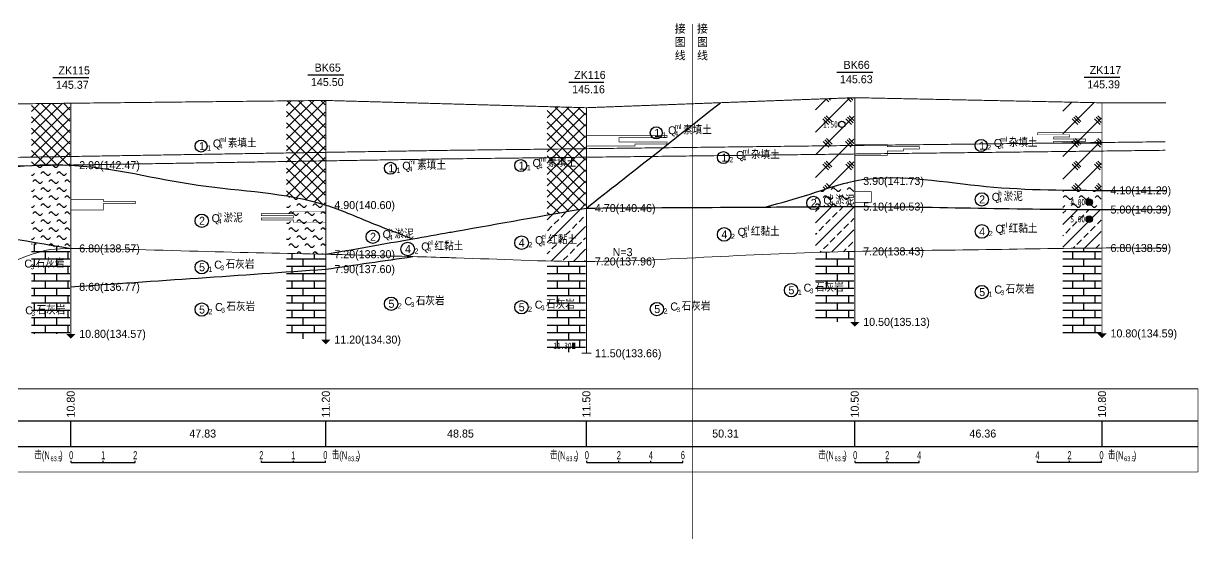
# Model space of a CAD drawing. Header units: inches. Extents: x -205 to 12199, y -11610 to -150.
# Drawn here: x 1074.7 to 1441.8, y -6856.1 to -6695 of the extents above; entities that cross this region are included whole.
import ezdxf
from ezdxf.enums import TextEntityAlignment as Align

# ---------------------------------------------------------------- set-up
doc = ezdxf.new("R2010")
doc.units = ezdxf.units.IN
doc.header["$MEASUREMENT"] = 0
doc.linetypes.add('ACAD_ISO03W100', pattern=[30, 12, -18])
doc.linetypes.add('ACAD_ISO05W100', pattern=[34, 24, -3, 0.5, -3, 0.5, -3])
for name, color, linetype in [('GiCAD_PouMian', 7, 'Continuous'), ('GICAD_QUYANG', 7, 'Continuous'), ('地质-原位曲线', 7, 'Continuous'), ('地质-图框', 7, 'Continuous'), ('地质-地层符号', 3, 'Continuous'), ('地质-地层线', 7, 'Continuous'), ('地质-地面线', 7, 'Continuous'), ('地质-填充花纹', 4, 'Continuous'), ('地质-文字', 7, 'Continuous'), ('地质-标注栏', 7, 'Continuous'), ('地质-标贯', 7, 'Continuous'), ('地质-钻孔', 7, 'Continuous'), ('管底', 7, 'Continuous'), ('红线', 1, 'ACAD_ISO05W100')]:
    doc.layers.add(name, color=color, linetype=linetype)
doc.styles.add('LZ_PMT_LINE', font='', dxfattribs={"height": 2})
doc.styles.get("Standard").update_dxf_attribs({"font": ''})
doc.styles.add('地层编号', font='Comfont.shx', dxfattribs={"width": 0.7, "height": 2.5, "bigfont": 'Hztxt12a.shx'})
doc.styles.add('层底标注', font='Comfont.shx', dxfattribs={"width": 0.7, "height": 2.5, "bigfont": 'Hztxt12a.shx'})
doc.styles.add('岩土名称', font='Comfont.shx', dxfattribs={"width": 0.7, "height": 2.5, "bigfont": 'Hztxt12a.shx'})
doc.styles.add('时代', font='Comfont.shx', dxfattribs={"width": 0.7, "height": 2.5, "bigfont": 'Hztxt12a.shx'})
doc.styles.add('标注栏数据', font='Comfont.shx', dxfattribs={"width": 0.7, "height": 2.5, "bigfont": 'Hztxt12a.shx'})
doc.styles.add('标贯动探', font='Comfont.shx', dxfattribs={"width": 0.7, "height": 2.5, "bigfont": 'Hztxt12a.shx'})
doc.styles.add('钻孔标注', font='Comfont.shx', dxfattribs={"width": 0.7, "height": 2.5, "bigfont": 'Hztxt12a.shx'})
doc.styles.get('LZ_PMT_LINE').set_extended_font_data('SimSun')
doc.styles.get('Standard').set_extended_font_data('SimSun')
doc.linetypes.add('bzhjcx', pattern='A,0.001,[2,XX1.shx,S=1,R=0,X=1,Y=0],-2', length=2.001)
doc.linetypes.add('swx', pattern='A,7,-1.5,["●",LZ_PMT_LINE,S=0.05,R=0,X=0,Y=0],-1.5', length=10)
pattern_1 = [(45, (-21563.4016, -6901.8557), (-1.76776695, 1.76776695), []), (135, (-21563.4016, -6901.8557), (-1.76776695, -1.76776695), [])]
pattern_2 = [(45, (-21564.9016, -6901.8557), (-2.50000007, 2.50000007), [0.707107, -2.828427]), (0, (-21564.4016, -6901.3557), (2.5, 2.5), [0.5, -4.5]), (315, (-21563.9016, -6901.3557), (4.9999895, -1.06e-05), [1.414214, -2.12132]), (0, (-21562.9016, -6902.3557), (2.5, 2.5), [0.5, -4.5]), (45, (-21562.4016, -6902.3557), (-2.50000007, 2.50000007), [0.707107, -2.828427])]
pattern_3 = [(0, (-21563.4016, -6901.8557), (0, 2.3), []), (90, (-21563.4016, -6901.8557), (-3.5, 2.3), [2.3, -2.3])]
pattern_4 = [(0, (-21711.4535, -6901.8557), (0, 2.3), []), (90, (-21711.4535, -6901.8557), (-3.5, 2.3), [2.3, -2.3])]
pattern_5 = [(45, (-21711.4535, -6901.8557), (-3.5355339, 3.5355339), []), (45, (-21707.918, -6901.8557), (-3.5355339, 3.5355339), [2, -1])]
pattern_6 = [(45, (-21711.4535, -6901.8557), (-3.5355339, 3.5355339), []), (135, (-21710.204, -6902.356), (-7.071068, -7.071068), [2.5, -7.5]), (135, (-21710.704, -6902.856), (-7.071068, -7.071068), [2.5, -7.5]), (135, (-21711.204, -6903.356), (-7.071068, -7.071068), [2.5, -7.5]), (135, (-21703.204, -6902.356), (-7.071068, -7.071068), [2.5, -7.5]), (135, (-21703.704, -6902.856), (-7.071068, -7.071068), [2.5, -7.5]), (135, (-21704.204, -6903.356), (-7.071068, -7.071068), [2.5, -7.5])]
pattern_7 = [(45, (-21712.9535, -6901.8557), (-2.50000007, 2.50000007), [0.707107, -2.828427]), (0, (-21712.4535, -6901.3557), (2.5, 2.5), [0.5, -4.5]), (315, (-21711.9535, -6901.3557), (4.9999895, -1.06e-05), [1.414214, -2.12132]), (0, (-21710.9535, -6902.3557), (2.5, 2.5), [0.5, -4.5]), (45, (-21710.4535, -6902.3557), (-2.50000007, 2.50000007), [0.707107, -2.828427])]

# ---------------------------------------------------------------- blocks, each defined once
blk = doc.blocks.new('gkqy_yan.dwg不标', base_point=(0, -1))
at = {"color": 7}
blk.add_solid([(-0.5, -2), (-0.5, 0), (0.5, -2), (0.5, 0)], dxfattribs=at)
blk = doc.blocks.new('gkqy_rao.dwg不标')
at = {"layer": 'GICAD_QUYANG', "color": 7}
blk.add_circle((0, 0), 1, dxfattribs=at)
blk = doc.blocks.new('gkqy_yuan.dwg不标')
at = {"layer": 'GiCAD_PouMian'}
h = blk.add_hatch(color=7, dxfattribs=at)
edge = h.paths.add_edge_path()
edge.add_arc((0, 0), 1, 0, 360)
at = {"layer": 'GICAD_QUYANG', "color": 7}
blk.add_circle((0, 0), 1, dxfattribs=at)

msp = doc.modelspace()

# ---------------------------------------------------------------- hatches: boundary and pattern name
at = {"layer": '地质-填充花纹', "linetype": 'Continuous'}
h = msp.add_hatch(dxfattribs=at)
h.set_pattern_fill('GKZTT', scale=0.5, style=0, pattern_type=2)
h.set_pattern_definition(pattern_6)
h.paths.add_polyline_path([(1334.1716, -6744.24171), (1325.20251, -6746.70693), (1322.1716, -6747.69086), (1322.1716, -6718.63076), (1334.1716, -6718.18233)])
h = msp.add_hatch(dxfattribs=at)
h.set_pattern_fill('GKSTT', scale=0.5, style=0, pattern_type=2)
h.set_pattern_definition(pattern_1)
h.paths.add_polyline_path([(1089.18824, -6739.23774), (1080.3643, -6739.16759), (1077.18824, -6739.32532), (1077.18824, -6720.05325), (1089.18824, -6719.90939)])
h = msp.add_hatch(dxfattribs=at)
h.set_pattern_fill('GKSTT', scale=0.5, style=0, pattern_type=2)
h.set_pattern_definition(pattern_1)
h.paths.add_polyline_path([(1168.90236, -6751.63677), (1163.94445, -6750.25661), (1159.05422, -6749.21751), (1156.90236, -6748.86259), (1156.90236, -6719.17288), (1168.90236, -6719.04241)])
h = msp.add_hatch(dxfattribs=at)
h.set_pattern_fill('GKSTT', scale=0.5, style=0, pattern_type=2)
h.set_pattern_definition([(45, (-21711.4535, -6901.8557), (-1.76776695, 1.76776695), []), (135, (-21711.4535, -6901.8557), (-1.76776695, -1.76776695), [])])
h.paths.add_polyline_path([(1250.323, -6721.29938), (1250.323, -6752.68388), (1244.3278, -6753.74419), (1239.40422, -6754.61497), (1238.323, -6754.8062), (1238.323, -6720.96531)])
h = msp.add_hatch(dxfattribs=at)
h.set_pattern_fill('GKZTT', scale=0.5, style=0, pattern_type=2)
h.set_pattern_definition(pattern_6)
h.paths.add_polyline_path([(1411.44067, -6719.76785), (1411.44067, -6747.10534), (1403.01029, -6747.07089), (1399.44067, -6747.02548), (1399.44067, -6719.51936)])
h = msp.add_hatch(dxfattribs=at)
h.set_pattern_fill('GKYN', scale=0.5, style=0, pattern_type=2)
h.set_pattern_definition(pattern_2)
h.paths.add_polyline_path([(1089.18824, -6739.23774), (1089.18824, -6765.21262), (1080.0541, -6764.2223), (1077.18824, -6763.81985), (1077.18824, -6739.32532), (1080.3643, -6739.16759)])
h = msp.add_hatch(dxfattribs=at)
h.set_pattern_fill('GKYN', scale=0.5, style=0, pattern_type=2)
h.set_pattern_definition(pattern_7)
h.paths.add_polyline_path([(1334.1716, -6752.17346), (1326.47156, -6752.18794), (1322.1716, -6752.21207), (1322.1716, -6747.69086), (1325.20251, -6746.70693), (1334.1716, -6744.24171)])
h = msp.add_hatch(dxfattribs=at)
h.set_pattern_fill('GKYN', scale=0.5, style=0, pattern_type=2)
h.set_pattern_definition(pattern_7)
h.paths.add_polyline_path([(1403.01029, -6747.07089), (1411.44067, -6747.10534), (1411.44067, -6753.10506), (1403.05306, -6753.0613), (1399.44067, -6753.02733), (1399.44067, -6747.02548)])
h = msp.add_hatch(dxfattribs=at)
h.set_pattern_fill('GKYN', scale=0.5, style=0, pattern_type=2)
h.set_pattern_definition(pattern_2)
h.paths.add_polyline_path([(1159.05422, -6749.21751), (1163.94445, -6750.25661), (1168.90236, -6751.63677), (1168.90236, -6767.03197), (1159.2886, -6766.73512), (1156.90236, -6766.66633), (1156.90236, -6748.86259)])
h = msp.add_hatch(dxfattribs=at)
h.set_pattern_fill('GKFZNT', scale=0.5, style=0, pattern_type=2)
h.set_pattern_definition(pattern_5)
h.paths.add_polyline_path([(1250.323, -6769.30506), (1244.84434, -6769.27722), (1239.84509, -6769.19193), (1238.323, -6769.15269), (1238.323, -6754.8062), (1239.40422, -6754.61497), (1244.3278, -6753.74419), (1250.323, -6752.68388)])
h = msp.add_hatch(dxfattribs=at)
h.set_pattern_fill('GKFZNT', scale=0.5, style=0, pattern_type=2)
h.set_pattern_definition(pattern_5)
h.paths.add_polyline_path([(1334.1716, -6766.1792), (1327.46881, -6766.3458), (1322.47102, -6766.49427), (1322.1716, -6766.5043), (1322.1716, -6752.21207), (1326.47156, -6752.18794), (1334.1716, -6752.17346)])
h = msp.add_hatch(dxfattribs=at)
h.set_pattern_fill('GKFZNT', scale=0.5, style=0, pattern_type=2)
h.set_pattern_definition(pattern_5)
h.paths.add_polyline_path([(1403.05306, -6753.0613), (1411.44067, -6753.10506), (1411.44067, -6765.10818), (1403.0524, -6765.16903), (1399.44067, -6765.21426), (1399.44067, -6753.02733)])
h = msp.add_hatch(dxfattribs=at)
h.set_pattern_fill('GKSHY', scale=0.5, style=0, pattern_type=2)
h.set_pattern_definition(pattern_3)
h.paths.add_polyline_path([(1080.0541, -6764.2223), (1089.18824, -6765.21262), (1089.18824, -6777.23973), (1077.18824, -6777.23973), (1077.18824, -6763.81985)])
h = msp.add_hatch(dxfattribs=at)
h.set_pattern_fill('GKSHY', scale=0.5, style=0, pattern_type=2)
h.set_pattern_definition(pattern_3)
h.paths.add_polyline_path([(1159.2886, -6766.73512), (1168.90236, -6767.03197), (1168.90236, -6771.72371), (1159.22328, -6772.39559), (1156.90236, -6772.5567), (1156.90236, -6766.66633)])
h = msp.add_hatch(dxfattribs=at)
h.set_pattern_fill('GKSHY', scale=0.5, style=0, pattern_type=2)
h.set_pattern_definition(pattern_4)
h.paths.add_polyline_path([(1334.1716, -6788.17299), (1322.1716, -6788.17299), (1322.1716, -6766.5043), (1322.47102, -6766.49427), (1327.46881, -6766.3458), (1334.1716, -6766.1792)])
h = msp.add_hatch(dxfattribs=at)
h.set_pattern_fill('GKSHY', scale=0.5, style=0, pattern_type=2)
h.set_pattern_definition(pattern_4)
h.paths.add_polyline_path([(1411.44067, -6791.76973), (1406.53539, -6791.70508), (1401.38094, -6791.60153), (1399.44067, -6791.5501), (1399.44067, -6765.21426), (1403.0524, -6765.16903), (1411.44067, -6765.10818)])
h = msp.add_hatch(dxfattribs=at)
h.set_pattern_fill('GKSHY', scale=0.5, style=0, pattern_type=2)
h.set_pattern_definition(pattern_4)
h.paths.add_polyline_path([(1239.84509, -6769.19193), (1244.84434, -6769.27722), (1250.323, -6769.30506), (1250.323, -6797.95802), (1245.48564, -6797.66815), (1240.39825, -6797.36421), (1238.323, -6797.24095), (1238.323, -6769.15269)])
h = msp.add_hatch(dxfattribs=at)
h.set_pattern_fill('GKSHY', scale=0.5, style=0, pattern_type=2)
h.set_pattern_definition(pattern_3)
h.paths.add_polyline_path([(1168.90236, -6793.69738), (1163.84073, -6793.5158), (1158.52855, -6793.33984), (1156.90236, -6793.29013), (1156.90236, -6772.5567), (1159.22328, -6772.39559), (1168.90236, -6771.72371)])
h = msp.add_hatch(dxfattribs=at)
h.set_pattern_fill('GKSHY', scale=0.5, style=0, pattern_type=2)
h.set_pattern_definition(pattern_3)
h.paths.add_polyline_path([(1089.18824, -6791.90639), (1077.18824, -6791.90639), (1077.18824, -6777.23973), (1089.18824, -6777.23973)])

# ---------------------------------------------------------------- linework, layer by layer
at = {"layer": '地质-原位曲线', "color": 7, "linetype": 'Continuous'}
for p, q in [((1089.5886, -6832.03969), (1089.5886, -6831.53969)), ((1089.5886, -6832.03969), (1109.5886, -6832.03969)), ((1099.5886, -6832.03969), (1099.5886, -6831.53969)), ((1109.5886, -6832.03969), (1109.5886, -6831.53969)), ((1149.00266, -6832.03969), (1149.00266, -6831.53969)), ((1169.00266, -6832.03969), (1149.00266, -6832.03969)), ((1159.00266, -6832.03969), (1159.00266, -6831.53969)), ((1169.00266, -6832.03969), (1169.00266, -6831.53969)), ((1250.72225, -6832.03969), (1250.72225, -6831.53969)), ((1250.72225, -6832.03969), (1280.72225, -6832.03969)), ((1260.72225, -6832.03969), (1260.72225, -6831.53969)), ((1270.72225, -6832.03969), (1270.72225, -6831.53969)), ((1280.72225, -6832.03969), (1280.72225, -6831.53969)), ((1334.57186, -6832.03969), (1334.57186, -6831.53969)), ((1334.57186, -6832.03969), (1354.57186, -6832.03969)), ((1344.57186, -6832.03969), (1344.57186, -6831.53969)), ((1354.57186, -6832.03969), (1354.57186, -6831.53969)), ((1391.54061, -6832.03969), (1391.54061, -6831.53969)), ((1411.54061, -6832.03969), (1391.54061, -6832.03969)), ((1401.54061, -6832.03969), (1401.54061, -6831.53969)), ((1411.54061, -6832.03969), (1411.54061, -6831.53969))]:
    msp.add_line(p, q, dxfattribs=at)
at = {"layer": '地质-原位曲线', "color": 7, "linetype": 'Continuous', "const_width": 0.2, "flags": 128}
for points in [[(1250.72225, -6729.97299), (1275.72225, -6729.97299), (1275.72225, -6730.63967), (1260.72225, -6730.63967), (1260.72225, -6731.30634), (1260.72225, -6731.30634), (1260.72225, -6731.97299), (1275.72225, -6731.97299), (1275.72225, -6732.63967), (1265.72225, -6732.63967), (1265.72225, -6733.30634), (1250.72225, -6733.30634)], [(1411.54061, -6729.10636), (1391.54061, -6729.10636), (1391.54061, -6729.77303), (1401.54061, -6729.77303), (1401.54061, -6730.4397), (1396.54061, -6730.4397), (1396.54061, -6731.10636), (1406.54061, -6731.10636), (1406.54061, -6731.77303), (1396.54061, -6731.77303), (1396.54061, -6732.4397), (1411.54061, -6732.4397)], [(1334.57186, -6732.83966), (1344.57186, -6732.83966), (1344.57186, -6733.50632), (1354.57186, -6733.50632), (1354.57186, -6734.17299), (1349.57186, -6734.17299), (1349.57186, -6734.83966), (1344.57186, -6734.83966), (1344.57186, -6735.50632), (1344.57186, -6735.50632), (1344.57186, -6736.17299), (1334.57186, -6736.17299)], [(1334.57186, -6747.50632), (1339.57186, -6747.50632), (1339.57186, -6748.17299), (1339.57186, -6748.17299), (1339.57186, -6748.83966), (1339.57186, -6748.83966), (1339.57186, -6749.50632), (1339.57186, -6749.50632), (1339.57186, -6750.17299), (1339.57186, -6750.17299), (1339.57186, -6750.83966), (1334.57186, -6750.83966)], [(1089.5886, -6749.90639), (1099.5886, -6749.90639), (1099.5886, -6750.57306), (1109.5886, -6750.57306), (1109.5886, -6751.23972), (1099.5886, -6751.23972), (1099.5886, -6751.90639), (1099.5886, -6751.90639), (1099.5886, -6752.57306), (1099.5886, -6752.57306), (1099.5886, -6753.23972), (1089.5886, -6753.23972)], [(1169.00266, -6753.70636), (1159.00266, -6753.70636), (1159.00266, -6754.37302), (1149.00266, -6754.37303), (1149.00266, -6755.03969), (1159.00266, -6755.03969), (1159.00266, -6755.70636), (1149.00266, -6755.70636), (1149.00266, -6756.37302), (1159.00266, -6756.37302), (1159.00266, -6757.03969), (1169.00266, -6757.03969)]]:
    msp.add_lwpolyline(points, dxfattribs=at)
at = {"layer": '地质-地层符号', "color": 7, "linetype": 'Continuous'}
for centre, major_axis in [((1272.41015, -6729.15633), (0, 1.875)), ((1130.1703, -6733.27304), (0, 1.875)), ((1373.93113, -6733.10634), (0, 1.875)), ((1293.3723, -6736.87299), (0, 1.875)), ((1189.3484, -6740.21359), (0, 1.875)), ((1230.05872, -6739.36672), (0, 1.875)), ((1374.13947, -6749.93968), (0, 2.08333)), ((1321.53017, -6751.0371), (0, 2.08333)), ((1130.37863, -6756.60637), (0, 2.08333)), ((1293.6223, -6760.873), (0, 2.125)), ((1374.18113, -6759.93968), (0, 2.125)), ((1183.8058, -6761.60635), (0, 2.08333)), ((1230.30872, -6763.4504), (0, 2.125)), ((1194.74403, -6765.4364), (0, 2.125)), ((1130.37863, -6771.10637), (0, 2.08333)), ((1314.54278, -6778.29165), (0, 2.08333)), ((1374.13947, -6778.87364), (0, 2.08333)), ((1189.55673, -6782.52289), (0, 2.08333)), ((1130.37863, -6784.33014), (0, 2.08333)), ((1230.26706, -6783.59019), (0, 2.08333)), ((1272.61898, -6784.17208), (0, 2.08333))]:
    msp.add_ellipse(centre, major_axis=major_axis, ratio=1, dxfattribs=at)
at = {"layer": '地质-地层线', "color": 7}
for points in [[(1250.573, -6752.63967), (1271.53515, -6736.18966), (1292.4973, -6719.73966)], [(1169.15236, -6771.70636), (1182.72246, -6769.7508), (1196.29257, -6767.79524)], [(1089.43824, -6777.23973), (1129.2953, -6774.47304), (1169.15236, -6771.70636)]]:
    msp.add_spline(points, degree=3, dxfattribs=at)
at = {"layer": '地质-地层线', "color": 7, "lineweight": 25}
for points, knots in [([(867.79444, -6750.16713), (875.69182, -6749.85438), (895.89891, -6747.92849), (929.90815, -6746.81064), (969.94543, -6745.79724), (1010.75205, -6745.21082), (1050.45981, -6742.6406), (1090.04912, -6736.45264), (1129.00865, -6747.15332), (1161.35761, -6747.73289), (1182.6911, -6757.09725), (1191.75875, -6760.52554), (1196.29257, -6762.23968)], [681.27438928, 681.27438928, 681.27438928, 681.27438928, 704.993026264, 741.839061592, 783.484097202, 825.129132811, 864.156395232, 903.183657653, 943.525189963, 983.866722273, 998.423010896, 1012.979299519, 1012.979299519, 1012.979299519, 1012.979299519]), ([(928.32043, -6754.90639), (944.36392, -6755.11701), (976.45088, -6755.53825), (984.51092, -6747.28579), (1059.88011, -6760.18208), (1089.43824, -6765.23973)], [0, 0, 0, 0, 41.64503559, 83.29007118, 110.160219453, 110.160219453, 110.160219453, 110.160219453]), ([(1207.79444, -6760.20546), (1208.48386, -6760.08354), (1222.74337, -6757.5616), (1237.00289, -6755.03967), (1250.573, -6752.63967)], [39.241784407, 39.241784407, 39.241784407, 39.241784407, 41.342115309, 82.684230617, 82.684230617, 82.684230617, 82.684230617]), ([(1169.15236, -6767.03969), (1178.19909, -6765.43969), (1191.07979, -6763.16161), (1203.96049, -6760.88354), (1207.79444, -6760.20546)], [0, 0, 0, 0, 27.561410206, 39.241784407, 39.241784407, 39.241784407, 39.241784407])]:
    msp.add_open_spline(points, degree=3, knots=knots, dxfattribs=at)
for points in [[(1306.47207, -6752.32855), (1320.44683, -6748.25077), (1334.4216, -6744.17299), (1373.05613, -6745.63968), (1411.69067, -6747.10636), (1421.69067, -6747.10636), (1431.69067, -6747.10636)], [(1250.573, -6752.63967), (1292.4973, -6752.40633), (1306.47207, -6752.32855), (1334.4216, -6752.17299), (1373.05613, -6752.63968), (1411.69067, -6753.10636), (1421.69067, -6753.10636), (1431.69067, -6753.10636)]]:
    msp.add_spline(points, degree=3, dxfattribs=at)
at = {"layer": '地质-地层线', "color": 7, "linetype": 'bzhjcx', "lineweight": 0}
for points, knots in [([(1018.20401, -6796.45727), (1027.53243, -6791.56696), (1076.18751, -6766.06015), (1083.1632, -6764.65224), (1130.90913, -6766.28812), (1156.40461, -6766.78917), (1169.15236, -6767.03969)], [113.357487494, 113.357487494, 113.357487494, 113.357487494, 122.707418278, 162.124765376, 201.991981933, 241.859198489, 241.859198489, 241.859198489, 241.859198489]), ([(1207.79444, -6768.10854), (1208.48385, -6768.12937), (1222.74356, -6768.57297), (1250.98521, -6770.08624), (1292.49832, -6767.60244), (1333.31002, -6765.96188), (1373.05831, -6765.76053), (1402.14425, -6765.06718), (1421.69071, -6765.11083), (1428.35735, -6765.10785), (1431.69067, -6765.10636)], [38.657088131, 38.657088131, 38.657088131, 38.657088131, 40.726094082, 81.452188164, 123.405749046, 165.359309928, 203.997526174, 242.635742419, 252.635742419, 262.635742419, 262.635742419, 262.635742419, 262.635742419]), ([(1169.15236, -6767.03969), (1178.19912, -6767.29871), (1191.07987, -6767.66749), (1203.96044, -6767.99269), (1207.79444, -6768.10854)], [0, 0, 0, 0, 27.150729388, 38.657088131, 38.657088131, 38.657088131, 38.657088131])]:
    msp.add_open_spline(points, degree=3, knots=knots, dxfattribs=at)
at = {"layer": '地质-地面线', "color": 7, "linetype": 'Continuous', "const_width": 0.3}
for points in [[(867.79444, -6738.50922), (928.32043, -6721.57306), (1011.58486, -6720.83972), (1089.43824, -6719.90639), (1169.15236, -6719.03969), (1207.79444, -6720.11544)], [(1207.79444, -6720.11544), (1250.573, -6721.30634), (1334.4216, -6718.17299), (1411.69067, -6719.77303), (1431.69067, -6719.77303)]]:
    msp.add_lwpolyline(points, dxfattribs=at)
at = {"layer": '地质-标注栏', "color": 7, "linetype": 'Continuous', "const_width": 0.3}
for points in [[(827.79367, -6809.03969), (1217.79367, -6809.03969)], [(1167.79452, -6809.03969), (1441.69074, -6809.03969)], [(1441.69074, -6809.03969), (1441.69074, -6835.03969)], [(827.79367, -6835.03969), (1217.79367, -6835.03969)], [(1167.79452, -6835.03969), (1441.69074, -6835.03969)]]:
    msp.add_lwpolyline(points, dxfattribs=at)
at = {"layer": '地质-标注栏', "color": 7, "linetype": 'Continuous'}
for points in [[(827.79367, -6819.03969), (1217.79367, -6819.03969)], [(1089.43824, -6827.03969), (1089.43824, -6819.03969)], [(1089.43824, -6827.03969), (1089.43824, -6819.03969)], [(1167.79452, -6819.03969), (1441.69074, -6819.03969)], [(1169.15236, -6827.03969), (1169.15236, -6819.03969)], [(1169.15236, -6827.03969), (1169.15236, -6819.03969)], [(1250.573, -6827.03969), (1250.573, -6819.03969)], [(1250.573, -6827.03969), (1250.573, -6819.03969)], [(1334.4216, -6827.03969), (1334.4216, -6819.03969)], [(1334.4216, -6827.03969), (1334.4216, -6819.03969)], [(1411.69067, -6827.03969), (1411.69067, -6819.03969)], [(827.79367, -6827.03969), (1217.79367, -6827.03969)], [(1167.79452, -6827.03969), (1441.69074, -6827.03969)]]:
    msp.add_lwpolyline(points, dxfattribs=at)
at = {"layer": '地质-钻孔', "color": 7, "linetype": 'Continuous'}
for p, q in [((1163.4968, -6711.03969), (1174.80735, -6711.03969)), ((1328.80819, -6710.17299), (1340.03475, -6710.17299)), ((1083.82492, -6711.90639), (1095.05149, -6711.90639)), ((1245.12655, -6713.30634), (1256.01913, -6713.30634)), ((1406.07772, -6711.77303), (1417.30429, -6711.77303))]:
    msp.add_line(p, q, dxfattribs=at)
at = {"layer": '地质-钻孔', "color": 7, "const_width": 0.3, "flags": 128}
for points in [[(1169.15236, -6719.03969), (1169.15236, -6793.70636)], [(1334.4216, -6718.17299), (1334.4216, -6788.17299)], [(1089.43824, -6719.90639), (1089.43824, -6791.90639)], [(1250.573, -6721.30633), (1250.573, -6797.973)], [(1411.69067, -6719.77303), (1411.69067, -6791.77303)]]:
    msp.add_lwpolyline(points, dxfattribs=at)
at = {"layer": '地质-钻孔', "color": 7, "linetype": 'Continuous', "const_width": 0.3, "flags": 128}
msp.add_lwpolyline([(1249.073, -6797.973), (1252.073, -6797.973)], dxfattribs=at)
at = {"layer": '地质-钻孔', "color": 7, "linetype": 'Continuous'}
for points in [[(1332.9216, -6788.17299), (1335.9216, -6788.17299), (1334.4216, -6789.67299)], [(1087.93824, -6791.90639), (1090.93824, -6791.90639), (1089.43824, -6793.40639)], [(1410.19067, -6791.77303), (1413.19067, -6791.77303), (1411.69067, -6793.27303)], [(1167.65236, -6793.70636), (1170.65236, -6793.70636), (1169.15236, -6795.20636)]]:
    msp.add_solid(points, dxfattribs=at)
at = {"layer": '管底', "linetype": 'swx', "const_width": 0.3}
for points in [[(1207.43862, -6734.61333), (1431.47568, -6731.93277)], [(866.68453, -6740.16371), (1207.46012, -6734.6131)], [(866.72792, -6742.82736), (1207.5035, -6737.27675)], [(1207.47049, -6737.27714), (1431.50756, -6734.59658)]]:
    msp.add_lwpolyline(points, dxfattribs=at)
at = {"layer": '红线', "linetype": 'ACAD_ISO03W100', "ltscale": 0.4, "const_width": 0.2}
msp.add_lwpolyline([(1283.69906, -6695.11995), (1283.69906, -6856.01032)], dxfattribs=at)

# ---------------------------------------------------------------- block references
at = {"layer": '地质-图框', "color": 7, "linetype": 'Continuous'}
for name, p in [('gkqy_rao.dwg不标', (1330.4216, -6726.50633)), ('gkqy_yuan.dwg不标', (1407.69067, -6750.77303)), ('gkqy_yuan.dwg不标', (1407.69067, -6756.10636)), ('gkqy_yan.dwg不标', (1246.573, -6795.63967))]:
    msp.add_blockref(name, p, dxfattribs=at)

# ---------------------------------------------------------------- texts
at = {"layer": '地质-原位曲线', "color": 7, "linetype": 'Continuous', "style": '标注栏数据', "width": 0.7}
for s, height, p in [('击', 2.5, (1078.06776, -6831.03969)), ('(N', 2.5, (1080.41776, -6831.03969)), (')', 2.5, (1086.1411, -6831.03969)), ('击', 2.5, (1171.00266, -6831.03969)), ('(N', 2.5, (1173.35266, -6831.03969)), (')', 2.5, (1179.07599, -6831.03969)), ('击', 2.5, (1239.20142, -6831.03969)), ('(N', 2.5, (1241.55142, -6831.03969)), (')', 2.5, (1247.27475, -6831.03969)), ('击', 2.5, (1323.05103, -6831.03969)), ('(N', 2.5, (1325.40103, -6831.03969)), (')', 2.5, (1331.12436, -6831.03969)), ('击', 2.5, (1413.54061, -6831.03969)), ('(N', 2.5, (1415.89061, -6831.03969)), (')', 2.5, (1421.61395, -6831.03969)), ('63.5', 1.5, (1083.1261, -6831.66469)), ('63.5', 1.5, (1176.06099, -6831.66469)), ('63.5', 1.5, (1244.25975, -6831.66469)), ('63.5', 1.5, (1328.10936, -6831.66469)), ('63.5', 1.5, (1418.59895, -6831.66469))]:
    msp.add_text(s, height=height, dxfattribs=at).set_placement(p)
for s, p in [('0', (1089.5886, -6831.03969)), ('1', (1099.5886, -6831.03969)), ('2', (1109.5886, -6831.03969)), ('2', (1149.00266, -6831.03969)), ('1', (1159.00266, -6831.03969)), ('0', (1169.00266, -6831.03969)), ('0', (1250.72225, -6831.03969)), ('2', (1260.72225, -6831.03969)), ('4', (1270.72225, -6831.03969)), ('6', (1280.72225, -6831.03969)), ('0', (1334.57186, -6831.03969)), ('2', (1344.57186, -6831.03969)), ('4', (1354.57186, -6831.03969)), ('4', (1391.54061, -6831.03969)), ('2', (1401.54061, -6831.03969)), ('0', (1411.54061, -6831.03969))]:
    msp.add_text(s, height=2.5, dxfattribs=at).set_placement(p, align=Align.CENTER)
at = {"layer": '地质-图框', "color": 7, "linetype": 'Continuous', "width": 0.7}
for s, p in [('1.50', (1324.547, -6727.50633)), ('4.80', (1401.81607, -6751.77303)), ('5.60', (1401.81607, -6757.10636)), ('11.30', (1240.22976, -6796.63967))]:
    msp.add_text(s, height=2, dxfattribs=at).set_placement(p)
at = {"layer": '地质-地层符号', "color": 7, "linetype": 'Continuous'}
for s, height, style, p in [('1', 2.5, '地层编号', (1271.78515, -6730.40633)), ('1', 1.625, '地层编号', (1274.28515, -6730.60633)), ('Q', 2.5, '时代', (1276.09765, -6729.60633)), ('素填土', 2.5, '岩土名称', (1280.76432, -6729.60633)), ('1', 2.5, '地层编号', (1129.5453, -6734.52304)), ('1', 1.625, '地层编号', (1132.0453, -6734.72304)), ('Q', 2.5, '时代', (1133.8578, -6733.72304)), ('素填土', 2.5, '岩土名称', (1138.52447, -6733.72304)), ('1', 2.5, '地层编号', (1373.30613, -6734.35634)), ('2', 1.625, '地层编号', (1375.80613, -6734.55634)), ('Q', 2.5, '时代', (1377.88947, -6733.55634)), ('杂填土', 2.5, '岩土名称', (1382.55613, -6733.55634)), ('Q', 2.5, '时代', (1233.74622, -6739.81672)), ('素填土', 2.5, '岩土名称', (1238.41289, -6739.81672)), ('1', 2.5, '地层编号', (1292.7473, -6738.12299)), ('2', 1.625, '地层编号', (1295.2473, -6738.32299)), ('Q', 2.5, '时代', (1297.33063, -6737.32299)), ('杂填土', 2.5, '岩土名称', (1301.9973, -6737.32299)), ('1', 2.5, '地层编号', (1188.7234, -6741.46359)), ('1', 1.625, '地层编号', (1191.2234, -6741.66359)), ('Q', 2.5, '时代', (1193.0359, -6740.66359)), ('素填土', 2.5, '岩土名称', (1197.70257, -6740.66359)), ('1', 2.5, '地层编号', (1229.43372, -6740.61672)), ('1', 1.625, '地层编号', (1231.93372, -6740.81672)), ('Q', 2.5, '时代', (1377.2228, -6750.38968)), ('淤泥', 2.5, '岩土名称', (1380.9728, -6750.38968)), ('2', 2.5, '地层编号', (1320.69683, -6752.2871)), ('Q', 2.5, '时代', (1324.6135, -6751.4871)), ('淤泥', 2.5, '岩土名称', (1328.3635, -6751.4871)), ('2', 2.5, '地层编号', (1373.30613, -6751.18968)), ('2', 2.5, '地层编号', (1129.5453, -6757.85637)), ('Q', 2.5, '时代', (1133.46197, -6757.05637)), ('淤泥', 2.5, '岩土名称', (1137.21197, -6757.05637)), ('淤泥', 2.5, '岩土名称', (1190.63913, -6762.05635)), ('Q', 2.5, '时代', (1297.83063, -6761.323)), ('红黏土', 2.5, '岩土名称', (1301.95563, -6761.323)), ('4', 2.5, '地层编号', (1373.30613, -6761.18968)), ('Q', 2.5, '时代', (1378.38947, -6760.38968)), ('红黏土', 2.5, '岩土名称', (1382.51447, -6760.38968)), ('2', 2.5, '地层编号', (1182.97246, -6762.85635)), ('Q', 2.5, '时代', (1186.88913, -6762.05635)), ('4', 2.5, '地层编号', (1229.43372, -6764.7004)), ('Q', 2.5, '时代', (1234.51706, -6763.9004)), ('红黏土', 2.5, '岩土名称', (1238.64206, -6763.9004)), ('4', 2.5, '地层编号', (1292.7473, -6762.123)), ('2', 1.625, '地层编号', (1295.7473, -6762.323)), ('2', 1.625, '地层编号', (1376.30613, -6761.38968)), ('4', 2.5, '地层编号', (1193.86903, -6766.6864)), ('2', 1.625, '地层编号', (1196.86903, -6766.8864)), ('Q', 2.5, '时代', (1198.95236, -6765.8864)), ('红黏土', 2.5, '岩土名称', (1203.07736, -6765.8864)), ('2', 1.625, '地层编号', (1232.43372, -6764.9004)), ('C', 2.5, '时代', (1074.95406, -6771.22526)), ('石灰岩', 2.5, '岩土名称', (1078.49573, -6771.22526)), ('5', 2.5, '地层编号', (1129.5453, -6772.35637)), ('C', 2.5, '时代', (1134.27447, -6771.55637)), ('石灰岩', 2.5, '岩土名称', (1137.81613, -6771.55637)), ('1', 1.625, '地层编号', (1132.46197, -6772.55637)), ('5', 2.5, '地层编号', (1313.70945, -6779.54165)), ('C', 2.5, '时代', (1318.43862, -6778.74165)), ('石灰岩', 2.5, '岩土名称', (1321.98028, -6778.74165)), ('5', 2.5, '地层编号', (1373.30613, -6780.12364)), ('C', 2.5, '时代', (1378.0353, -6779.32364)), ('石灰岩', 2.5, '岩土名称', (1381.57697, -6779.32364)), ('5', 2.5, '地层编号', (1188.7234, -6783.77289)), ('C', 2.5, '时代', (1193.7234, -6782.97289)), ('石灰岩', 2.5, '岩土名称', (1197.26507, -6782.97289)), ('石灰岩', 2.5, '岩土名称', (1237.97539, -6784.04019)), ('1', 1.625, '地层编号', (1316.62612, -6779.74165)), ('1', 1.625, '地层编号', (1376.2228, -6780.32364)), ('C', 2.5, '时代', (1075.2249, -6785.82306)), ('石灰岩', 2.5, '岩土名称', (1078.76656, -6785.82306)), ('5', 2.5, '地层编号', (1129.5453, -6785.58014)), ('2', 1.625, '地层编号', (1132.46197, -6785.78014)), ('C', 2.5, '时代', (1134.5453, -6784.78014)), ('石灰岩', 2.5, '岩土名称', (1138.08697, -6784.78014)), ('2', 1.625, '地层编号', (1191.64007, -6783.97289)), ('5', 2.5, '地层编号', (1229.43372, -6784.84019)), ('2', 1.625, '地层编号', (1232.35039, -6785.04019)), ('C', 2.5, '时代', (1234.43372, -6784.04019)), ('5', 2.5, '地层编号', (1271.78565, -6785.42208)), ('2', 1.625, '地层编号', (1274.70232, -6785.62208)), ('C', 2.5, '时代', (1276.78565, -6784.62208)), ('石灰岩', 2.5, '岩土名称', (1280.32732, -6784.62208))]:
    msp.add_text(s, height=height, dxfattribs=dict(at, style=style)).set_placement(p)
at = {"layer": '地质-地层符号', "color": 7, "linetype": 'Continuous', "style": '时代', "width": 0.8}
for s, p in [('4', (1278.13099, -6730.10633)), ('ml', (1278.13099, -6727.93966)), ('4', (1135.89113, -6734.22304)), ('ml', (1135.89113, -6732.05637)), ('4', (1379.9228, -6734.05634)), ('ml', (1379.9228, -6731.88968)), ('ml', (1235.77956, -6738.15006)), ('4', (1299.36397, -6737.82299)), ('ml', (1299.36397, -6735.65633)), ('4', (1195.06923, -6741.16359)), ('ml', (1195.06923, -6738.99692)), ('4', (1235.77956, -6740.31672)), ('h', (1326.64683, -6749.82043)), ('h', (1379.25613, -6748.72301)), ('4', (1326.64683, -6751.9871)), ('4', (1379.25613, -6750.88968)), ('h', (1135.4953, -6755.38971)), ('4', (1135.4953, -6757.55637)), ('h', (1188.92246, -6760.38969)), ('el', (1299.86397, -6759.65633)), ('el', (1380.4228, -6758.72301)), ('4', (1188.92246, -6762.55635)), ('el', (1200.9857, -6764.21974)), ('4', (1236.55039, -6764.4004)), ('el', (1236.55039, -6762.23373)), ('4', (1299.86397, -6761.823)), ('4', (1380.4228, -6760.88968)), ('4', (1200.9857, -6766.3864)), ('3', (1076.90406, -6771.72526)), ('3', (1136.22447, -6772.05637)), ('3', (1320.38862, -6779.24165)), ('3', (1379.9853, -6779.82364)), ('3', (1077.1749, -6786.32306)), ('3', (1136.4953, -6785.28014)), ('3', (1195.6734, -6783.47289)), ('3', (1236.38372, -6784.54019)), ('3', (1278.73565, -6785.12208))]:
    msp.add_text(s, height=1.5, dxfattribs=at).set_placement(p)
at = {"layer": '地质-文字', "color": 7, "linetype": 'Continuous', "style": '层底标注'}
for s, p in [('2.90(142.47)', (1092.08824, -6740.48972)), ('3.90(141.73)', (1337.0716, -6745.42299)), ('4.10(141.29)', (1414.34067, -6748.35636)), ('4.90(140.60)', (1171.80236, -6752.95636)), ('4.70(140.46)', (1253.223, -6753.88967)), ('5.10(140.53)', (1337.0716, -6753.42299)), ('5.00(140.39)', (1414.34067, -6754.35636)), ('6.80(138.57)', (1092.08824, -6766.48973)), ('7.20(138.30)', (1171.80236, -6768.28969)), ('7.20(138.43)', (1337.0716, -6767.42299)), ('6.80(138.59)', (1414.34067, -6766.35636)), ('7.90(137.60)', (1171.80236, -6772.95636)), ('7.20(137.96)', (1253.223, -6770.55633)), ('8.60(136.77)', (1092.08824, -6778.48973)), ('10.50(135.13)', (1337.0716, -6789.42299)), ('10.80(134.57)', (1092.08824, -6793.15639)), ('11.20(134.30)', (1171.80236, -6794.95636)), ('10.80(134.59)', (1414.34067, -6793.02303)), ('11.50(133.66)', (1253.223, -6799.223))]:
    msp.add_text(s, height=2.5, dxfattribs=at).set_placement(p)
at = {"layer": '地质-标注栏', "color": 7, "linetype": 'Continuous', "style": '标注栏数据'}
for s, p in [('10.80', (1090.68824, -6818.03969)), ('11.20', (1170.40236, -6818.03969)), ('11.50', (1251.823, -6818.03969)), ('10.50', (1335.6716, -6818.03969)), ('10.80', (1412.94067, -6818.03969))]:
    msp.add_text(s, height=2.5, rotation=90.0000025, dxfattribs=at).set_placement(p)
for s, p in [('47.83', (1126.50363, -6824.28969)), ('48.85', (1207.04185, -6824.28969)), ('50.31', (1289.88063, -6824.28969)), ('46.36', (1370.26447, -6824.28969))]:
    msp.add_text(s, height=2.5, dxfattribs=at).set_placement(p)
at = {"layer": '地质-标贯', "color": 7, "linetype": 'Continuous', "style": '标贯动探'}
msp.add_text('N=3', height=2.5, dxfattribs=at).set_placement((1258.773, -6767.63967))
at = {"layer": '地质-钻孔', "color": 7, "linetype": 'Continuous', "style": '钻孔标注'}
for s, p in [('BK65', (1165.65236, -6710.03969)), ('BK66', (1330.9216, -6709.17299)), ('ZK115', (1085.60491, -6710.90639)), ('ZK116', (1246.73967, -6712.30633)), ('145.63', (1329.8085, -6713.67299)), ('ZK117', (1407.85734, -6710.77303)), ('145.37', (1084.82515, -6715.40639)), ('145.50', (1164.49759, -6714.53969)), ('145.16', (1246.12657, -6716.80633)), ('145.39', (1407.07757, -6715.27303))]:
    msp.add_text(s, height=2.5, dxfattribs=at).set_placement(p)
at = {"layer": '红线', "char_height": 2.5, "attachment_point": 1}
for insert in [(1278.17962, -6695.39696), (1285.14494, -6695.39696)]:
    msp.add_mtext_dynamic_manual_height_columns('接图线', width=3.594619, gutter_width=12.5, heights=[0], dxfattribs=dict(at, insert=insert))

doc.saveas('drawing.dxf')
